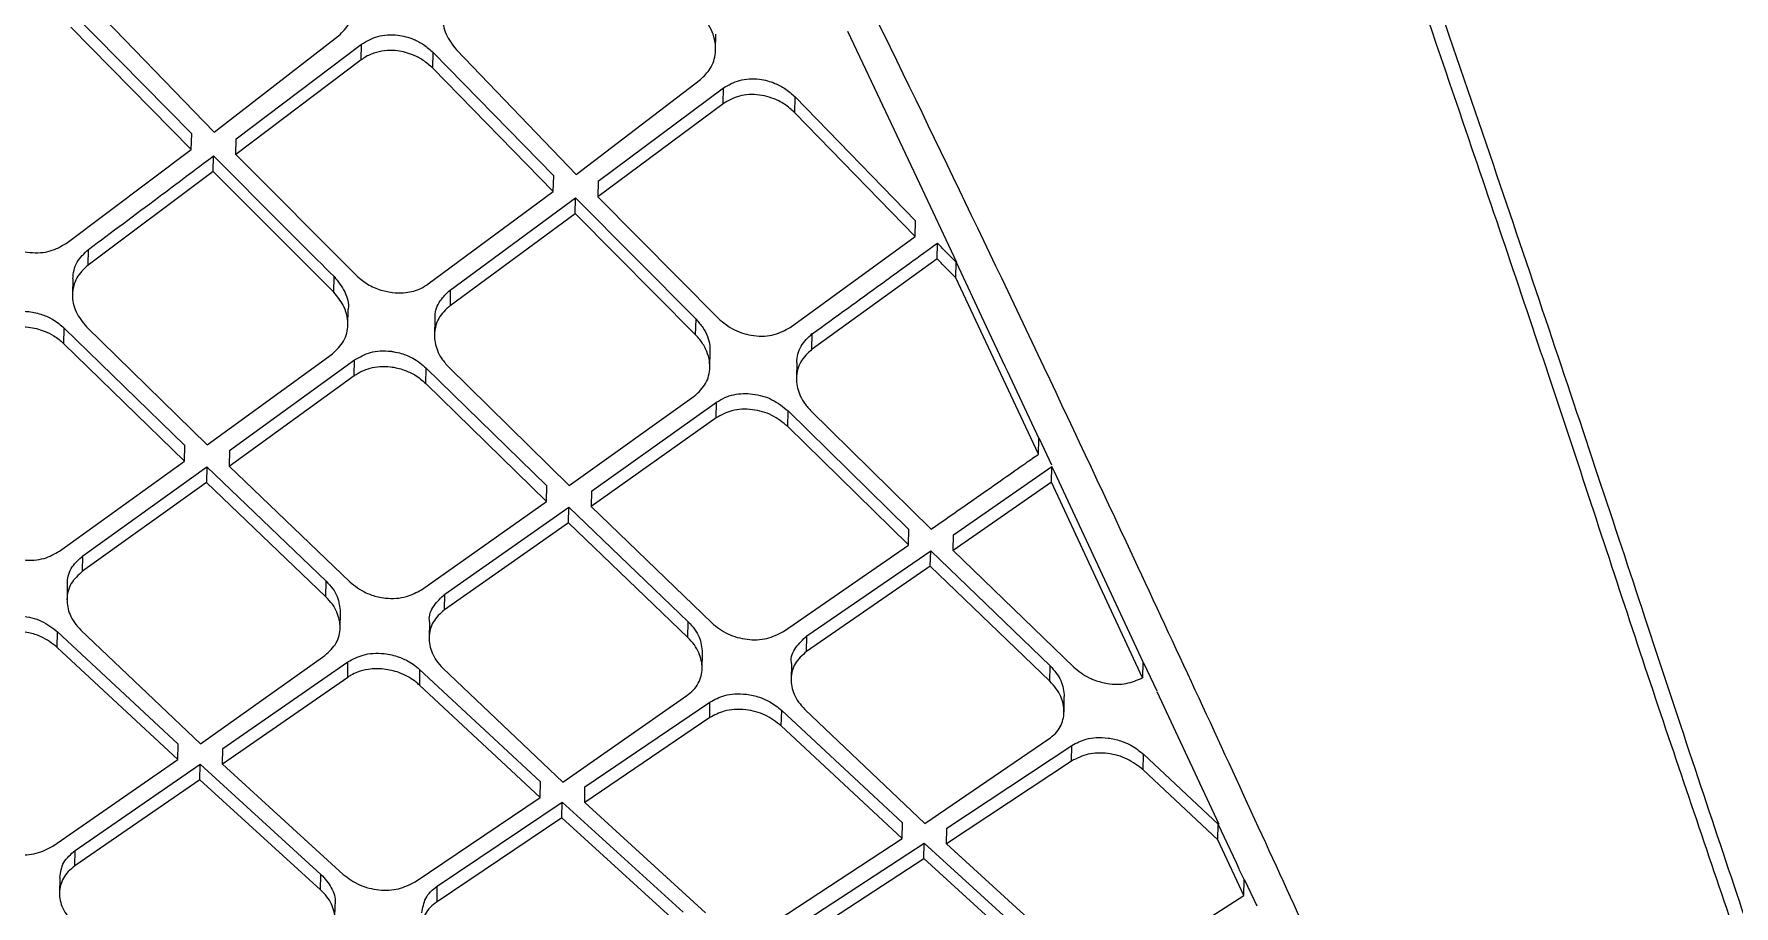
# Model space of a CAD drawing. Extents: x 939 to 1039, y 781 to 934.
# Drawn here: x 967.997 to 969.67, y 880.335 to 881.193 of the extents above; entities that cross this region are included whole.
import ezdxf

# ---------------------------------------------------------------- set-up
doc = ezdxf.new("R2010")
doc.units = 0
doc.header["$MEASUREMENT"] = 0
doc.layers.add('1', color=4, linetype='Continuous')

# ---------------------------------------------------------------- blocks, each defined once
blk = doc.blocks.new('Envoy')
at = {"layer": '1', "color": 3, "linetype": 'Continuous', "lineweight": 25}
for p, q in [((29.3799, 82.041), (29.4985, 81.9205)), ((29.4028, 82.044), (29.5205, 81.922)), ((29.4981, 81.9051), (29.3796, 82.0256)), ((30.1439, 82.0216), (30.1616, 81.9841)), ((29.5205, 81.922), (29.6429, 82.0169)), ((29.5424, 81.9156), (29.6656, 82.0088)), ((29.6653, 81.9933), (29.6656, 82.0087)), ((30.014, 82.0034), (30.0144, 82.0188)), ((29.6653, 81.9933), (29.542, 81.9002)), ((29.7358, 81.985), (29.7361, 82.0005)), ((29.7361, 82.0005), (29.8547, 81.8792)), ((29.759, 82.0032), (29.8767, 81.8804)), ((29.8543, 81.8638), (29.7358, 81.985)), ((29.8767, 81.8804), (29.9991, 81.9739)), ((30.1617, 81.9842), (30.2146, 81.8717)), ((29.8986, 81.8739), (30.0217, 81.9657)), ((30.0214, 81.9502), (30.0217, 81.9657)), ((30.0919, 81.9413), (30.0923, 81.9568)), ((30.0923, 81.9568), (30.2108, 81.8349)), ((30.0214, 81.9502), (29.8982, 81.8585)), ((30.2104, 81.8194), (30.0919, 81.9413)), ((29.4981, 81.9051), (29.4985, 81.9205)), ((29.3749, 81.8126), (29.4981, 81.9051)), ((29.542, 81.9002), (29.5424, 81.9156)), ((29.5197, 81.8833), (29.52, 81.8988)), ((29.542, 81.9002), (29.6606, 81.781)), ((29.5197, 81.8833), (29.3965, 81.7912)), ((29.6382, 81.7645), (29.5197, 81.8833)), ((29.8543, 81.8638), (29.8547, 81.8792)), ((29.8986, 81.8739), (29.8982, 81.8585)), ((30.2148, 81.8717), (30.2511, 81.7942)), ((29.7312, 81.7729), (29.8543, 81.8638)), ((29.753, 81.7667), (29.8762, 81.8574)), ((29.8762, 81.8574), (29.9948, 81.7379)), ((29.8982, 81.8585), (30.0168, 81.7387)), ((29.7527, 81.7513), (29.8759, 81.8419)), ((29.8759, 81.8419), (29.9944, 81.7225)), ((30.2104, 81.8194), (30.2108, 81.8349)), ((29.3965, 81.7912), (29.3968, 81.8066)), ((30.0873, 81.7299), (30.2104, 81.8194)), ((30.232, 81.7974), (30.2323, 81.8129)), ((30.232, 81.7974), (30.1089, 81.7083)), ((30.2504, 81.7787), (30.2507, 81.7941)), ((30.2507, 81.7941), (30.2804, 81.7308)), ((29.3815, 81.7776), (29.3812, 81.7623)), ((29.6382, 81.7645), (29.6386, 81.7799)), ((30.3317, 81.605), (30.2504, 81.7787)), ((29.753, 81.7667), (29.7527, 81.7513)), ((29.6522, 81.7325), (29.6525, 81.7478)), ((29.7378, 81.7379), (29.7374, 81.7227)), ((29.9944, 81.7225), (29.9948, 81.7379)), ((29.3728, 81.7138), (29.3731, 81.7292)), ((29.3731, 81.7292), (29.4918, 81.6135)), ((29.3951, 81.7304), (29.5138, 81.6143)), ((30.1088, 81.7083), (30.1092, 81.7238)), ((30.2804, 81.7308), (30.2987, 81.6916)), ((29.4914, 81.5982), (29.3728, 81.7138)), ((29.5138, 81.6143), (29.6369, 81.7038)), ((30.0084, 81.6905), (30.0087, 81.706)), ((29.5357, 81.6088), (29.6588, 81.6979)), ((29.6585, 81.6826), (29.6588, 81.6979)), ((29.729, 81.6746), (29.7293, 81.6899)), ((29.7293, 81.6899), (29.848, 81.5738)), ((29.7514, 81.6908), (29.87, 81.5743)), ((30.0939, 81.6954), (30.0936, 81.68)), ((30.2987, 81.6916), (30.3009, 81.687)), ((30.3009, 81.687), (30.332, 81.6204)), ((29.5353, 81.5934), (29.6585, 81.6826)), ((29.8476, 81.5585), (29.729, 81.6746)), ((29.87, 81.5743), (29.9931, 81.6621)), ((29.8919, 81.5687), (30.015, 81.6562)), ((30.0146, 81.6408), (30.015, 81.6562)), ((30.0146, 81.6408), (29.8915, 81.5534)), ((30.0852, 81.6322), (30.0855, 81.6475)), ((30.0855, 81.6476), (30.2041, 81.531)), ((30.1075, 81.6481), (30.2261, 81.5312)), ((30.2038, 81.5157), (30.0852, 81.6322)), ((30.3317, 81.605), (30.332, 81.6204)), ((30.3324, 81.6206), (30.3445, 81.5946)), ((29.4914, 81.5982), (29.4918, 81.6135)), ((29.5357, 81.6088), (29.5353, 81.5934)), ((29.3683, 81.5095), (29.4914, 81.5982)), ((29.3914, 81.5051), (29.5133, 81.5926)), ((29.5133, 81.5926), (29.513, 81.5773)), ((29.5133, 81.5926), (29.6309, 81.4799)), ((29.654, 81.4793), (29.5353, 81.5934)), ((30.248, 81.5255), (30.3448, 81.5929)), ((30.3445, 81.5775), (30.3448, 81.5929)), ((30.3447, 81.5931), (30.3472, 81.5879)), ((30.3472, 81.5879), (30.4055, 81.4627)), ((29.513, 81.5773), (29.3911, 81.4898)), ((29.6305, 81.4647), (29.513, 81.5773)), ((29.8476, 81.5585), (29.848, 81.5738)), ((30.3445, 81.5775), (30.2477, 81.5102)), ((30.4342, 81.3848), (30.3445, 81.5776)), ((29.7246, 81.4716), (29.8476, 81.5585)), ((29.7476, 81.4672), (29.8695, 81.5529)), ((29.8692, 81.5375), (29.8695, 81.5529)), ((29.8695, 81.5529), (29.9871, 81.4399)), ((29.8919, 81.5687), (29.8915, 81.5534)), ((29.8915, 81.5534), (30.0102, 81.4389)), ((29.8692, 81.5375), (29.7473, 81.4518)), ((29.9867, 81.4246), (29.8692, 81.5375)), ((30.2038, 81.5157), (30.2041, 81.531)), ((30.2477, 81.5102), (30.248, 81.5255)), ((29.391, 81.4898), (29.3914, 81.5051)), ((30.0808, 81.4305), (30.2038, 81.5156)), ((30.1038, 81.4261), (30.2257, 81.51)), ((30.2253, 81.4947), (30.2257, 81.51)), ((30.2257, 81.51), (30.3432, 81.3967)), ((30.2477, 81.5102), (30.3664, 81.3954)), ((30.2253, 81.4947), (30.1035, 81.4107)), ((30.3429, 81.3814), (30.2253, 81.4947)), ((29.3761, 81.4773), (29.3758, 81.4621)), ((29.6305, 81.4647), (29.6309, 81.4799)), ((29.7473, 81.4519), (29.7476, 81.4671)), ((30.4055, 81.4627), (30.4347, 81.3998)), ((29.6445, 81.434), (29.6448, 81.4494)), ((29.7324, 81.4397), (29.7321, 81.4245)), ((29.9867, 81.4246), (29.9871, 81.4399)), ((29.3662, 81.4148), (29.3666, 81.43)), ((29.3666, 81.4301), (29.4853, 81.3195)), ((29.3894, 81.4318), (29.5073, 81.3198)), ((30.1035, 81.4108), (30.1038, 81.4261)), ((29.485, 81.3043), (29.3662, 81.4148)), ((29.5073, 81.3198), (29.6296, 81.4069)), ((30.0007, 81.394), (30.0011, 81.4094)), ((29.652, 81.3853), (29.5289, 81.2999)), ((29.5292, 81.3151), (29.6523, 81.4005)), ((29.652, 81.3853), (29.6523, 81.4005)), ((29.7228, 81.3929), (29.7225, 81.3777)), ((29.7228, 81.3929), (29.8416, 81.2823)), ((29.7457, 81.3943), (29.8636, 81.2821)), ((30.0886, 81.399), (30.0883, 81.3837)), ((30.3429, 81.3814), (30.3432, 81.3967)), ((30.4346, 81.4001), (30.4342, 81.3848)), ((30.4352, 81.3996), (30.4481, 81.3719)), ((29.8413, 81.267), (29.7225, 81.3777)), ((30.4483, 81.3713), (30.4666, 81.3321)), ((29.8636, 81.2821), (29.9858, 81.3673)), ((29.8855, 81.2775), (30.0085, 81.3609)), ((30.0082, 81.3456), (30.0085, 81.3609)), ((30.0787, 81.3374), (30.0791, 81.3527)), ((30.0791, 81.3527), (30.1978, 81.242)), ((30.1019, 81.3537), (30.2198, 81.2414)), ((30.3569, 81.351), (30.3572, 81.3664)), ((30.0082, 81.3456), (29.8852, 81.2622)), ((30.1975, 81.2267), (30.0787, 81.3374)), ((29.485, 81.3043), (29.4853, 81.3195)), ((30.2198, 81.2414), (30.342, 81.3246)), ((30.2417, 81.2368), (30.3647, 81.3182)), ((30.3643, 81.3029), (30.3647, 81.3182)), ((30.4665, 81.3321), (30.5091, 81.2406)), ((29.362, 81.2192), (29.485, 81.3043)), ((29.5289, 81.2999), (29.5292, 81.3151)), ((30.3643, 81.3029), (30.2414, 81.2215)), ((30.4349, 81.2941), (30.4352, 81.3094)), ((30.4352, 81.3095), (30.5089, 81.2405)), ((29.3839, 81.2149), (29.5069, 81.2997)), ((29.5066, 81.2844), (29.5069, 81.2996)), ((29.5069, 81.2997), (29.6257, 81.1913)), ((29.5289, 81.2999), (29.6477, 81.1912)), ((30.5083, 81.2254), (30.4349, 81.2941)), ((29.5066, 81.2844), (29.3835, 81.1997)), ((29.6254, 81.1761), (29.5066, 81.2844)), ((29.8413, 81.267), (29.8416, 81.2823)), ((29.8852, 81.2622), (29.8855, 81.2775)), ((29.7183, 81.184), (29.8413, 81.267)), ((29.7402, 81.1797), (29.8632, 81.2624)), ((29.8628, 81.2471), (29.8632, 81.2624)), ((29.8632, 81.2624), (29.982, 81.1541)), ((29.8852, 81.2622), (30.004, 81.1535)), ((29.8628, 81.2471), (29.7399, 81.1644)), ((29.9816, 81.1388), (29.8628, 81.2471)), ((30.1975, 81.2267), (30.1978, 81.242)), ((30.2414, 81.2215), (30.2417, 81.2368)), ((30.5083, 81.2254), (30.5086, 81.2406)), ((30.5087, 81.2405), (30.5262, 81.2029)), ((30.0745, 81.1457), (30.1975, 81.2267)), ((30.0964, 81.1415), (30.2194, 81.2221)), ((30.219, 81.2067), (30.2194, 81.2221)), ((30.2194, 81.2221), (30.3382, 81.1138)), ((30.2414, 81.2215), (30.3602, 81.1128)), ((30.5338, 81.1705), (30.5083, 81.2254)), ((29.3835, 81.1997), (29.3839, 81.2149)), ((30.219, 81.2067), (30.0961, 81.1262)), ((30.3379, 81.0985), (30.219, 81.2068)), ((30.5262, 81.2029), (30.5293, 81.1962)), ((29.3686, 81.1883), (29.3683, 81.1731)), ((29.6254, 81.1761), (29.6257, 81.1913)), ((30.5294, 81.1959), (30.5341, 81.1858)), ((30.5338, 81.1705), (30.5341, 81.1858)), ((30.5345, 81.1858), (30.5465, 81.1602)), ((29.7399, 81.1644), (29.7402, 81.1797)), ((30.4307, 81.1044), (30.5338, 81.1705)), ((29.6394, 81.1469), (29.6397, 81.1622))]:
    blk.add_line(p, q, dxfattribs=at)
for points, knots in [([(30.4144, 84.3647), (30.4609, 84.229), (30.5539, 83.9573), (30.6873, 83.5484), (30.8168, 83.14), (30.9405, 82.7335), (31.0585, 82.331), (31.1608, 81.9681), (31.2485, 81.6491), (31.3226, 81.375), (31.3906, 81.1188), (31.4533, 80.8854), (31.509, 80.6753), (31.5577, 80.4878), (31.6003, 80.3186), (31.625, 80.2187), (31.6373, 80.1688)], [0, 0, 0, 0, 0.082589, 0.165416, 0.24837, 0.331192, 0.414034, 0.497446, 0.560621, 0.623393, 0.686188, 0.749611, 0.812567, 0.875073, 0.937549, 1, 1, 1, 1]), ([(30.3819, 84.3543), (30.4248, 84.2203), (30.5105, 83.9522), (30.6304, 83.5481), (30.7458, 83.144), (30.8553, 82.7414), (30.9602, 82.3423), (31.0523, 81.9818), (31.1335, 81.6639), (31.2043, 81.39), (31.2722, 81.1332), (31.3373, 80.899), (31.3981, 80.6892), (31.4538, 80.5029), (31.5057, 80.3364), (31.5361, 80.2381), (31.5513, 80.189)], [0, 0, 0, 0, 0.082411, 0.164951, 0.247638, 0.330248, 0.412935, 0.496232, 0.559503, 0.622548, 0.685579, 0.749219, 0.81255, 0.875197, 0.937632, 1, 1, 1, 1]), ([(29.9763, 84.0625), (30.025, 83.9421), (30.125, 83.695), (30.2668, 83.3265), (30.4068, 82.952), (30.5394, 82.5838), (30.6657, 82.2227), (30.7625, 81.9397), (30.8337, 81.7292), (30.8822, 81.584), (30.9293, 81.4418), (30.9745, 81.3046), (31.0182, 81.1744), (31.0596, 81.0493), (31.0976, 80.9302), (31.1342, 80.8181), (31.1673, 80.719), (31.1964, 80.6324), (31.223, 80.5506), (31.2478, 80.4735), (31.2751, 80.392), (31.3043, 80.315), (31.3194, 80.264), (31.3262, 80.2408)], [0, 0, 0, 0, 0.0822493, 0.1687255, 0.250938, 0.3378376, 0.4212263, 0.5014382, 0.5381377, 0.5739567, 0.6089229, 0.6458178, 0.681064, 0.7142761, 0.7512942, 0.7863274, 0.8186498, 0.8482379, 0.8750602, 0.9061502, 0.9343206, 0.9701262, 1, 1, 1, 1]), ([(31.3257, 80.2408), (31.3088, 80.2899), (31.2749, 80.3882), (31.2181, 80.5525), (31.1547, 80.7323), (31.0851, 80.9304), (31.0125, 81.1484), (30.9318, 81.3843), (30.8509, 81.6332), (30.7465, 81.9419), (30.6192, 82.3138), (30.4658, 82.747), (30.3052, 83.1837), (30.138, 83.6209), (30.0205, 83.9115), (29.9617, 84.0567)], [0, 0, 0, 0, 0.062561, 0.125095, 0.187382, 0.249789, 0.312754, 0.37631, 0.439124, 0.501607, 0.601699, 0.701611, 0.80118, 0.900668, 1, 1, 1, 1]), ([(29.5919, 83.1512), (29.6692, 83.0098), (29.8242, 82.7265), (30.0396, 82.3039), (30.2428, 81.8906), (30.4109, 81.535), (30.5481, 81.2384), (30.6574, 80.9983), (30.7593, 80.7723), (30.8535, 80.5625), (30.9406, 80.3683), (30.991, 80.2577), (31.0161, 80.2025)], [0, 0, 0, 0, 0.1280882, 0.256805, 0.38361, 0.5088306, 0.5930088, 0.6749207, 0.7545367, 0.8369036, 0.9186292, 1, 1, 1, 1]), ([(29.6429, 82.0169), (29.647, 82.0209), (29.6532, 82.0271), (29.6571, 82.038), (29.6584, 82.0482), (29.6567, 82.0591), (29.652, 82.0704), (29.6468, 82.0765), (29.644, 82.0799)], [0, 0, 0, 0, 0.241813, 0.3688, 0.499697, 0.686059, 0.827172, 1, 1, 1, 1]), ([(29.7607, 82.0661), (29.7566, 82.0621), (29.7504, 82.056), (29.7463, 82.0451), (29.7447, 82.0335), (29.7474, 82.0182), (29.7551, 82.0082), (29.759, 82.0032)], [0, 0, 0, 0, 0.241029, 0.368514, 0.500499, 0.749829, 1, 1, 1, 1]), ([(29.9991, 81.9739), (30.0027, 81.9773), (30.0102, 81.9846), (30.0142, 81.9977), (30.0141, 82.0093), (30.0119, 82.0187), (30.0074, 82.0282), (30.0026, 82.0339), (30.0001, 82.0368)], [0, 0, 0, 0, 0.209885, 0.445365, 0.573681, 0.708818, 0.850891, 1, 1, 1, 1]), ([(29.6656, 82.0088), (29.6707, 82.0118), (29.6784, 82.0163), (29.6912, 82.0182), (29.7032, 82.0179), (29.7155, 82.0146), (29.7274, 82.0084), (29.7331, 82.0032), (29.7361, 82.0005)], [0, 0, 0, 0, 0.241028, 0.367273, 0.497093, 0.703158, 0.840335, 1, 1, 1, 1]), ([(29.7358, 81.985), (29.7327, 81.9878), (29.727, 81.9929), (29.7152, 81.9991), (29.7031, 82.0024), (29.6906, 82.0028), (29.68, 82.0009), (29.6713, 81.9977), (29.6668, 81.9944), (29.6653, 81.9933)], [0, 0, 0, 0, 0.159503, 0.29633, 0.501264, 0.627039, 0.77022, 0.923191, 1, 1, 1, 1]), ([(30.0217, 81.9657), (30.0268, 81.9686), (30.0345, 81.9731), (30.0472, 81.9749), (30.0591, 81.9745), (30.0712, 81.9712), (30.0832, 81.965), (30.0891, 81.9597), (30.0923, 81.9568)], [0, 0, 0, 0, 0.239567, 0.36599, 0.496511, 0.694509, 0.833913, 1, 1, 1, 1]), ([(30.0919, 81.9413), (30.0887, 81.9442), (30.0839, 81.9486), (30.0724, 81.9551), (30.0603, 81.9589), (30.0471, 81.9594), (30.0343, 81.9577), (30.0265, 81.9531), (30.0214, 81.9502)], [0, 0, 0, 0, 0.167335, 0.251723, 0.500687, 0.631475, 0.758714, 1, 1, 1, 1]), ([(29.3968, 81.8066), (29.4198, 81.8237), (29.4609, 81.8544), (29.5019, 81.8852), (29.52, 81.8988)], [0, 0, 0, 0, 0.56, 1, 1, 1, 1]), ([(29.6386, 81.7799), (29.6164, 81.802), (29.5769, 81.8415), (29.5374, 81.8813), (29.52, 81.8988)], [0, 0, 0, 0, 0.560004, 1, 1, 1, 1]), ([(29.8759, 81.8419), (29.8759, 81.8448), (29.876, 81.8499), (29.8761, 81.8551), (29.8762, 81.8573)], [0, 0, 0, 0, 0.560035, 1, 1, 1, 1]), ([(29.3044, 81.8201), (29.3094, 81.8161), (29.3195, 81.8079), (29.3362, 81.8035), (29.3495, 81.8032), (29.3622, 81.8052), (29.3699, 81.8097), (29.3749, 81.8126)], [0, 0, 0, 0, 0.24988, 0.499336, 0.632896, 0.760965, 1, 1, 1, 1]), ([(29.3816, 81.7776), (29.3818, 81.7805), (29.3823, 81.7862), (29.3864, 81.7967), (29.3927, 81.8027), (29.3968, 81.8066)], [0, 0, 0, 0, 0.256661, 0.511796, 1, 1, 1, 1]), ([(30.1092, 81.7237), (30.1322, 81.7403), (30.1732, 81.7699), (30.2142, 81.7997), (30.2323, 81.8129)], [0, 0, 0, 0, 0.560007, 1, 1, 1, 1]), ([(30.2507, 81.7941), (30.2473, 81.7976), (30.2411, 81.8039), (30.235, 81.8101), (30.2323, 81.8129)], [0, 0, 0, 0, 0.5599984, 1, 1, 1, 1]), ([(29.3965, 81.7912), (29.3923, 81.7873), (29.386, 81.7813), (29.3821, 81.7707), (29.3805, 81.7596), (29.3832, 81.7448), (29.3912, 81.7352), (29.3951, 81.7303)], [0, 0, 0, 0, 0.243825, 0.370701, 0.500612, 0.749969, 1, 1, 1, 1]), ([(30.2504, 81.7787), (30.2469, 81.7822), (30.2408, 81.7884), (30.2347, 81.7947), (30.232, 81.7974)], [0, 0, 0, 0, 0.560008, 1, 1, 1, 1]), ([(29.6386, 81.7799), (29.6425, 81.7751), (29.6502, 81.7654), (29.6533, 81.7534), (29.6525, 81.7479), (29.6525, 81.7478)], [0, 0, 0, 0, 0.49697, 0.994121, 1, 1, 1, 1]), ([(29.6606, 81.781), (29.6646, 81.7776), (29.6722, 81.7712), (29.6858, 81.7659), (29.6982, 81.7637), (29.7112, 81.7641), (29.7224, 81.7668), (29.7288, 81.7712), (29.7312, 81.7728)], [0, 0, 0, 0, 0.203228, 0.384156, 0.542719, 0.67893, 0.88359, 1, 1, 1, 1]), ([(29.6369, 81.7038), (29.6411, 81.7078), (29.6474, 81.7137), (29.6514, 81.7242), (29.6526, 81.7332), (29.6514, 81.7427), (29.6472, 81.7537), (29.6417, 81.7604), (29.6383, 81.7645)], [0, 0, 0, 0, 0.246497, 0.37232, 0.499652, 0.654769, 0.789937, 1, 1, 1, 1]), ([(29.738, 81.7379), (29.738, 81.739), (29.7378, 81.7454), (29.7418, 81.7563), (29.7494, 81.7634), (29.753, 81.7667)], [0, 0, 0, 0, 0.094988, 0.571292, 1, 1, 1, 1]), ([(29.3025, 81.7366), (29.3076, 81.7395), (29.3153, 81.7439), (29.328, 81.7459), (29.3394, 81.7457), (29.3511, 81.743), (29.3632, 81.7376), (29.3696, 81.7322), (29.3731, 81.7292)], [0, 0, 0, 0, 0.239565, 0.367046, 0.499174, 0.674248, 0.818404, 1, 1, 1, 1]), ([(29.7527, 81.7513), (29.7485, 81.7474), (29.7422, 81.7415), (29.7383, 81.731), (29.7368, 81.7205), (29.7389, 81.7093), (29.7444, 81.6986), (29.749, 81.6935), (29.7514, 81.6908)], [0, 0, 0, 0, 0.245063, 0.371303, 0.49983, 0.724519, 0.855982, 1, 1, 1, 1]), ([(29.9948, 81.7379), (29.9971, 81.7352), (30.0018, 81.73), (30.0062, 81.7211), (30.0086, 81.713), (30.0085, 81.708), (30.0085, 81.706)], [0, 0, 0, 0, 0.283629, 0.556974, 0.820186, 1, 1, 1, 1]), ([(30.0168, 81.7387), (30.0218, 81.7346), (30.0319, 81.7263), (30.0487, 81.7216), (30.062, 81.7211), (30.0747, 81.7229), (30.0824, 81.7272), (30.0873, 81.7299)], [0, 0, 0, 0, 0.249833, 0.499452, 0.635788, 0.764775, 1, 1, 1, 1]), ([(29.3022, 81.7212), (29.3072, 81.7241), (29.315, 81.7286), (29.3277, 81.7305), (29.3397, 81.7304), (29.3519, 81.7273), (29.3638, 81.7216), (29.3696, 81.7166), (29.3728, 81.7138)], [0, 0, 0, 0, 0.239563, 0.367235, 0.498891, 0.699383, 0.837281, 1, 1, 1, 1]), ([(29.9931, 81.6621), (29.9973, 81.666), (30.0036, 81.6719), (30.0075, 81.6823), (30.0087, 81.6905), (30.0078, 81.6995), (30.0046, 81.7089), (29.9997, 81.7167), (29.9958, 81.721), (29.9944, 81.7225)], [0, 0, 0, 0, 0.247546, 0.372979, 0.499343, 0.62221, 0.769475, 0.9198, 1, 1, 1, 1]), ([(30.0939, 81.6954), (30.0942, 81.6981), (30.0947, 81.7037), (30.0987, 81.714), (30.105, 81.7199), (30.1092, 81.7238)], [0, 0, 0, 0, 0.252147, 0.505905, 1, 1, 1, 1]), ([(29.6588, 81.6979), (29.6638, 81.7008), (29.6715, 81.7051), (29.6842, 81.707), (29.691, 81.7068), (29.6946, 81.7064), (29.6949, 81.7064), (29.6958, 81.7062), (29.6991, 81.7057), (29.7062, 81.704), (29.7178, 81.6995), (29.7251, 81.6934), (29.7293, 81.6899)], [0, 0, 0, 0, 0.23742, 0.365326, 0.498991, 0.500256, 0.502428, 0.50961, 0.53515, 0.630832, 0.785901, 1, 1, 1, 1]), ([(30.1088, 81.7083), (30.1047, 81.7045), (30.0983, 81.6986), (30.0944, 81.6882), (30.0929, 81.6777), (30.0951, 81.6665), (30.1006, 81.6558), (30.1052, 81.6507), (30.1075, 81.6481)], [0, 0, 0, 0, 0.246473, 0.372321, 0.499778, 0.727702, 0.858398, 1, 1, 1, 1]), ([(29.6585, 81.6826), (29.6634, 81.6854), (29.6711, 81.6898), (29.6838, 81.6916), (29.6952, 81.6914), (29.707, 81.6885), (29.7191, 81.683), (29.7255, 81.6776), (29.729, 81.6746)], [0, 0, 0, 0, 0.23753, 0.365684, 0.498418, 0.675419, 0.819361, 1, 1, 1, 1]), ([(30.015, 81.6562), (30.0176, 81.6578), (30.0227, 81.661), (30.0346, 81.6647), (30.0507, 81.6653), (30.0703, 81.6598), (30.0804, 81.6516), (30.0855, 81.6476)], [0, 0, 0, 0, 0.130682, 0.257295, 0.497705, 0.748938, 1, 1, 1, 1]), ([(30.0852, 81.6322), (30.0801, 81.6363), (30.0701, 81.6444), (30.0533, 81.6491), (30.0399, 81.6495), (30.0272, 81.6478), (30.0196, 81.6436), (30.0146, 81.6408)], [0, 0, 0, 0, 0.249289, 0.500004, 0.634922, 0.763759, 1, 1, 1, 1]), ([(30.2261, 81.5312), (30.2499, 81.5478), (30.2809, 81.5695), (30.3161, 81.5941), (30.3275, 81.6021), (30.3317, 81.605)], [0, 0, 0, 0, 0.675661, 0.881746, 1, 1, 1, 1]), ([(29.2977, 81.5166), (29.3028, 81.5127), (29.3129, 81.5049), (29.3298, 81.5006), (29.3433, 81.5005), (29.356, 81.5025), (29.3635, 81.5068), (29.3683, 81.5095)], [0, 0, 0, 0, 0.249732, 0.499338, 0.638462, 0.768415, 1, 1, 1, 1]), ([(29.3763, 81.4773), (29.3763, 81.4779), (29.376, 81.4838), (29.3798, 81.4945), (29.3876, 81.5016), (29.3914, 81.5051)], [0, 0, 0, 0, 0.061684, 0.544456, 1, 1, 1, 1]), ([(29.391, 81.4898), (29.3869, 81.486), (29.3786, 81.4783), (29.3746, 81.4626), (29.3773, 81.4492), (29.3828, 81.439), (29.3872, 81.4342), (29.3894, 81.4318)], [0, 0, 0, 0, 0.249255, 0.499244, 0.733679, 0.862946, 1, 1, 1, 1]), ([(29.6309, 81.4799), (29.6331, 81.4776), (29.6375, 81.4729), (29.6434, 81.4626), (29.6442, 81.4546), (29.6446, 81.4494)], [0, 0, 0, 0, 0.264913, 0.524834, 1, 1, 1, 1]), ([(29.654, 81.4793), (29.6591, 81.4754), (29.6674, 81.4689), (29.6801, 81.4648), (29.6902, 81.463), (29.6997, 81.4629), (29.7124, 81.4648), (29.7198, 81.469), (29.7246, 81.4716)], [0, 0, 0, 0, 0.249494, 0.408567, 0.499846, 0.641674, 0.772449, 1, 1, 1, 1]), ([(29.6296, 81.4069), (29.6338, 81.4107), (29.642, 81.4183), (29.6457, 81.434), (29.6429, 81.4473), (29.6372, 81.4575), (29.6328, 81.4622), (29.6305, 81.4647)], [0, 0, 0, 0, 0.252507, 0.499277, 0.735606, 0.864384, 1, 1, 1, 1]), ([(29.7327, 81.4397), (29.7326, 81.4402), (29.7315, 81.4459), (29.7361, 81.4564), (29.7438, 81.4636), (29.7476, 81.4671)], [0, 0, 0, 0, 0.044788, 0.531788, 1, 1, 1, 1]), ([(29.296, 81.437), (29.2986, 81.4387), (29.3037, 81.4419), (29.3155, 81.4457), (29.3316, 81.4466), (29.3513, 81.4417), (29.3615, 81.4339), (29.3666, 81.4301)], [0, 0, 0, 0, 0.130527, 0.257144, 0.497744, 0.748986, 1, 1, 1, 1]), ([(29.7473, 81.4519), (29.7431, 81.4481), (29.7348, 81.4405), (29.7309, 81.4249), (29.7336, 81.4116), (29.7391, 81.4014), (29.7435, 81.3967), (29.7457, 81.3943)], [0, 0, 0, 0, 0.251156, 0.499292, 0.736619, 0.865172, 1, 1, 1, 1]), ([(29.9871, 81.4399), (29.9893, 81.4376), (29.9936, 81.4329), (29.9996, 81.4227), (30.0004, 81.4147), (30.0009, 81.4094)], [0, 0, 0, 0, 0.259554, 0.515597, 1, 1, 1, 1]), ([(30.0102, 81.4389), (30.0153, 81.4349), (30.0254, 81.427), (30.0451, 81.4218), (30.065, 81.4223), (30.0755, 81.4278), (30.0808, 81.4305)], [0, 0, 0, 0, 0.249955, 0.499994, 0.750226, 1, 1, 1, 1]), ([(29.3662, 81.4148), (29.3612, 81.4187), (29.3528, 81.4251), (29.34, 81.429), (29.33, 81.4307), (29.3207, 81.4307), (29.308, 81.4287), (29.3005, 81.4245), (29.2957, 81.4218)], [0, 0, 0, 0, 0.249365, 0.412074, 0.500411, 0.638401, 0.768081, 1, 1, 1, 1]), ([(29.9858, 81.3673), (29.9881, 81.369), (29.9925, 81.3726), (29.9986, 81.3814), (30.002, 81.394), (29.9991, 81.4073), (29.9934, 81.4175), (29.989, 81.4222), (29.9867, 81.4246)], [0, 0, 0, 0, 0.128727, 0.255092, 0.499953, 0.738089, 0.86616, 1, 1, 1, 1]), ([(30.0888, 81.399), (30.0888, 81.3993), (30.0876, 81.4049), (30.0921, 81.4154), (30.1, 81.4225), (30.1038, 81.4261)], [0, 0, 0, 0, 0.031391, 0.521523, 1, 1, 1, 1]), ([(29.6523, 81.4005), (29.657, 81.4031), (29.6645, 81.4072), (29.6771, 81.4092), (29.6892, 81.409), (29.7017, 81.4061), (29.7122, 81.4011), (29.7188, 81.3966), (29.7218, 81.3939), (29.7228, 81.3929)], [0, 0, 0, 0, 0.227605, 0.358259, 0.499673, 0.691124, 0.838426, 0.941439, 1, 1, 1, 1]), ([(30.1035, 81.4108), (30.0993, 81.407), (30.091, 81.3996), (30.0871, 81.3841), (30.0898, 81.3708), (30.0954, 81.3607), (30.0997, 81.356), (30.1019, 81.3537)], [0, 0, 0, 0, 0.252841, 0.499303, 0.738805, 0.866784, 1, 1, 1, 1]), ([(29.7225, 81.3777), (29.7214, 81.3786), (29.7185, 81.3813), (29.7119, 81.3858), (29.7014, 81.3908), (29.6875, 81.394), (29.6734, 81.3938), (29.6626, 81.391), (29.656, 81.3881), (29.653, 81.386), (29.652, 81.3853)], [0, 0, 0, 0, 0.057759, 0.1604, 0.307836, 0.499821, 0.696559, 0.845581, 0.946736, 1, 1, 1, 1]), ([(30.3432, 81.3967), (30.3474, 81.392), (30.3555, 81.3826), (30.3566, 81.3718), (30.3572, 81.3664)], [0, 0, 0, 0, 0.506485, 1, 1, 1, 1]), ([(30.3664, 81.3954), (30.3711, 81.3916), (30.3765, 81.3872), (30.3841, 81.3838), (30.3899, 81.3814), (30.4015, 81.3784), (30.4185, 81.3781), (30.429, 81.3826), (30.4342, 81.3848)], [0, 0, 0, 0, 0.249687, 0.279525, 0.331358, 0.500502, 0.750443, 1, 1, 1, 1]), ([(30.0085, 81.3609), (30.0131, 81.3634), (30.0205, 81.3674), (30.0332, 81.3692), (30.0449, 81.369), (30.0567, 81.3662), (30.0688, 81.361), (30.0753, 81.3558), (30.0791, 81.3527)], [0, 0, 0, 0, 0.223511, 0.35648, 0.502582, 0.671659, 0.811068, 1, 1, 1, 1]), ([(30.342, 81.3246), (30.3442, 81.3263), (30.3487, 81.3298), (30.3548, 81.3385), (30.3581, 81.351), (30.3552, 81.3643), (30.3495, 81.3744), (30.3451, 81.379), (30.3429, 81.3814)], [0, 0, 0, 0, 0.129844, 0.256584, 0.500043, 0.739827, 0.867459, 1, 1, 1, 1]), ([(30.0787, 81.3374), (30.0737, 81.3413), (30.0635, 81.3491), (30.0464, 81.3536), (30.0327, 81.3539), (30.0201, 81.352), (30.0128, 81.3481), (30.0082, 81.3456)], [0, 0, 0, 0, 0.249561, 0.49888, 0.645305, 0.777624, 1, 1, 1, 1]), ([(30.3647, 81.3183), (30.3691, 81.3206), (30.3764, 81.3244), (30.389, 81.3263), (30.4005, 81.3259), (30.4121, 81.3233), (30.4244, 81.3182), (30.4312, 81.3127), (30.4352, 81.3095)], [0, 0, 0, 0, 0.216164, 0.350233, 0.501058, 0.661205, 0.797857, 1, 1, 1, 1]), ([(30.4349, 81.2941), (30.4298, 81.298), (30.4196, 81.3059), (30.3999, 81.3112), (30.3801, 81.3108), (30.3696, 81.3056), (30.3643, 81.3029)], [0, 0, 0, 0, 0.249861, 0.499976, 0.750166, 1, 1, 1, 1]), ([(29.2914, 81.2258), (29.2957, 81.2225), (29.3027, 81.2172), (29.3151, 81.2126), (29.3289, 81.21), (29.3463, 81.2109), (29.3567, 81.2164), (29.362, 81.2192)], [0, 0, 0, 0, 0.215939, 0.349904, 0.50089, 0.750426, 1, 1, 1, 1]), ([(29.3687, 81.1882), (29.3695, 81.1934), (29.371, 81.2037), (29.3795, 81.2111), (29.3839, 81.2149)], [0, 0, 0, 0, 0.492901, 1, 1, 1, 1]), ([(29.3835, 81.1997), (29.3812, 81.1978), (29.3767, 81.1943), (29.3705, 81.1856), (29.367, 81.1732), (29.37, 81.1602), (29.3758, 81.1504), (29.3801, 81.1461), (29.3823, 81.1439)], [0, 0, 0, 0, 0.131244, 0.258456, 0.49988, 0.744666, 0.871119, 1, 1, 1, 1]), ([(29.6257, 81.1913), (29.6295, 81.1871), (29.6371, 81.1785), (29.6403, 81.1678), (29.6397, 81.1625), (29.6396, 81.1623)], [0, 0, 0, 0, 0.478704, 0.971107, 1, 1, 1, 1]), ([(29.6477, 81.1912), (29.6528, 81.1874), (29.663, 81.1799), (29.6828, 81.1752), (29.7026, 81.1759), (29.713, 81.1813), (29.7183, 81.184)], [0, 0, 0, 0, 0.250031, 0.500014, 0.74994, 1, 1, 1, 1]), ([(29.6242, 81.1208), (29.6265, 81.1226), (29.6311, 81.1261), (29.6372, 81.1347), (29.6406, 81.1469), (29.6377, 81.1598), (29.6319, 81.1695), (29.6276, 81.1739), (29.6254, 81.1761)], [0, 0, 0, 0, 0.134374, 0.262642, 0.49997, 0.745293, 0.87158, 1, 1, 1, 1]), ([(29.7251, 81.1535), (29.7259, 81.1583), (29.727, 81.1658), (29.7333, 81.1744), (29.7379, 81.1779), (29.7402, 81.1797)], [0, 0, 0, 0, 0.480131, 0.738304, 1, 1, 1, 1]), ([(29.7399, 81.1644), (29.7375, 81.1626), (29.7329, 81.1591), (29.7268, 81.1505), (29.7235, 81.1384), (29.7266, 81.1226), (29.7346, 81.1138), (29.7386, 81.1093)], [0, 0, 0, 0, 0.133308, 0.26133, 0.500616, 0.747528, 1, 1, 1, 1])]:
    blk.add_open_spline(points, degree=3, knots=knots, dxfattribs=at)

msp = doc.modelspace()

# ---------------------------------------------------------------- block references
at = {"layer": '1'}
msp.add_blockref('Envoy', (938.6538, 799.1744), dxfattribs=at)

doc.saveas('drawing.dxf')
